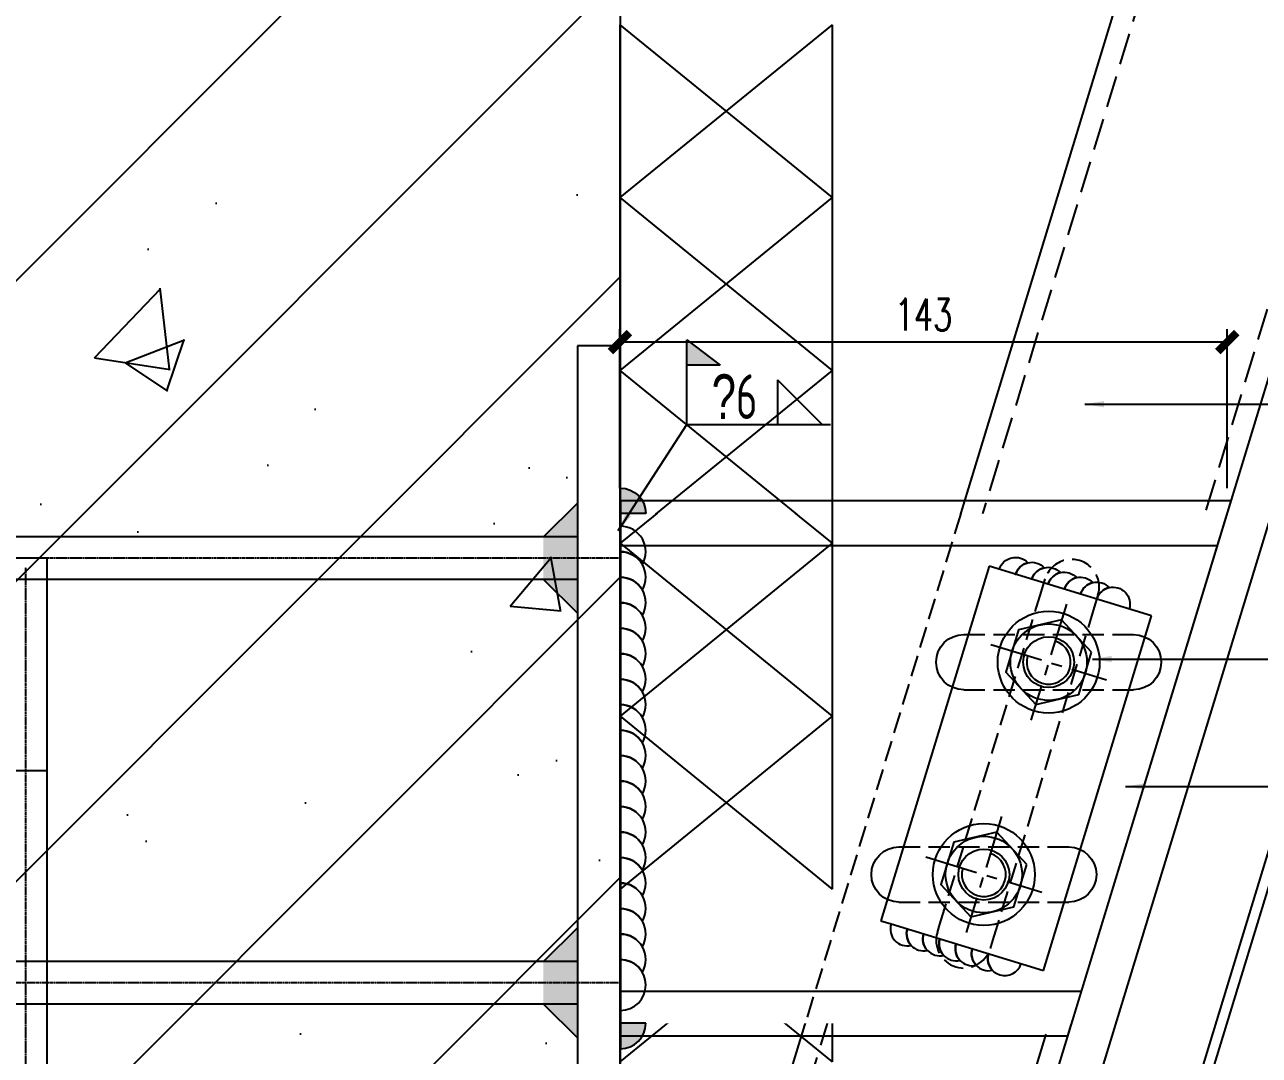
# Model space of a CAD drawing. Extents: x -160106 to 966792, y -663931 to 1550022.
# Drawn here: x -81738 to -81447.2, y -86304.8 to -86062.2 of the extents above; entities that cross this region are included whole.
import ezdxf
from ezdxf.enums import TextEntityAlignment as Align
from ezdxf.xclip import XClip

# ---------------------------------------------------------------- set-up
doc = ezdxf.new("R2010")
doc.units = 0
for name, pattern in [('CENTER', [2, 1.25, -0.25, 0.25, -0.25]), ('ZN-CENTER', [2, 1.25, -0.25, 0.25, -0.25]), ('ZN-DASH', [0.35, 0.25, -0.1])]:
    doc.linetypes.add(name, pattern=pattern)
for name, color, linetype in [('!ZN1-填充-8', 8, 'Continuous'), ('!ZN1-标注-173', 173, 'Continuous'), ('!ZN3-铝板幕墙-3', 3, 'Continuous'), ('!ZN4-焊缝-8', 8, 'Continuous'), ('!ZN4-配件-11', 11, 'Continuous'), ('!ZN5-钢材投影-40', 40, 'Continuous'), ('!ZN6-虚线-8', 8, 'ZN-DASH'), ('!ZN6-轴线-1', 1, 'ZN-CENTER'), ('20剖面图$0$A-HATCH-1', 252, 'Continuous'), ('20剖面图$0$AS-COLN', 6, 'Continuous'), ('2钢材断面', 2, 'Continuous'), ('40钢材投影', 40, 'Continuous'), ('A-LIN-V', 9, 'Continuous'), ('ALT_CEN-0-30', 1, 'CENTER'), ('DIM', 173, 'Continuous'), ('S-SHAPE', 51, 'Continuous')]:
    doc.layers.add(name, color=color, linetype=linetype)
doc.styles.add('DHTEXT-1', font='ROMANS.shx', dxfattribs={"width": 0.7, "bigfont": 'CHINESE.shx'})
doc.styles.add('HZ_TS_0.7', font='TSSDENG', dxfattribs={"width": 0.7, "bigfont": 'HZTXT'})
doc.styles.add('ZNDimTStyle', font='ROMANS.shx', dxfattribs={"width": 0.7, "bigfont": 'CHINESE.shx'})
doc.dimstyles.new('ZN3', dxfattribs={"dimscale": 3, "dimtxt": 2.5, "dimasz": 1.5, "dimexe": 1, "dimexo": 2, "dimgap": 0.9, "dimtad": 1, "dimdec": 0, "dimdsep": 46, "dimtxsty": 'DHTEXT-1', "dimblk": 'ARCHTICK', "dimcen": 2.5, "dimclrd": 173, "dimclre": 173, "dimclrt": 7, "dimazin": 2, "dimtfac": 1, "dimtix": 1, "dimtmove": 2, "dimatfit": 3, "dimfxl": 0, "dimarcsym": 0})
doc.dimstyles.new('ZN机械-3', dxfattribs={"dimscale": 3, "dimtxt": 2.5, "dimasz": 1.5, "dimexe": 1, "dimexo": 2, "dimgap": 0.9, "dimtad": 1, "dimdec": 0, "dimzin": 0, "dimdsep": 46, "dimtxsty": 'ZNDimTStyle', "dimcen": 2.5, "dimdle": 1, "dimclrd": 173, "dimclre": 173, "dimclrt": 7, "dimazin": 2, "dimtfac": 1, "dimtdec": 4, "dimtix": 1, "dimtmove": 2, "dimatfit": 3, "dimfxl": 0, "dimfrac": 2, "dimtolj": 1, "dimtzin": 0, "dimarcsym": 0})

# ---------------------------------------------------------------- blocks, each defined once
blk = doc.blocks.new('A$Cec10f56f')
at = {"layer": '!ZN1-填充-8'}
h = blk.add_hatch(color=252, dxfattribs=at)
h.dxf.hatch_style = 1
h.paths.add_polyline_path([(10.00000073583942, 54.9999991057266), (10.00000073583942, 62.94425072797458), (18.00873087856598, 54.99999902409036)])
h = blk.add_hatch(color=252, dxfattribs=at)
h.dxf.hatch_style = 1
h.paths.add_polyline_path([(18.00873087856598, 54.99999902409036), (18.0087308887596, 44.99999946681783), (10.00000074603304, 44.99999946681783), (10.00000073583942, 54.9999991057266)])
h = blk.add_hatch(color=252, dxfattribs=at)
h.dxf.hatch_style = 1
h.paths.add_polyline_path([(10.00000073583942, 44.99999982787995), (10.00000073583942, 37.05574820563197), (18.00873087856598, 44.99999990951619)])
h = blk.add_hatch(color=252, dxfattribs=at)
h.dxf.hatch_style = 1
h.paths.add_polyline_path([(10.00000073583942, -45.0000008942734), (10.00000073583942, -37.05574927202542), (18.00873087856598, -45.00000097590964)])
h = blk.add_hatch(color=252, dxfattribs=at)
h.dxf.hatch_style = 1
h.paths.add_polyline_path([(18.00873087856598, -45.00000097590964), (18.0087308887596, -55.00000053318217), (10.00000074603304, -55.00000053318217), (10.00000073583942, -45.0000008942734)])
h = blk.add_hatch(color=252, dxfattribs=at)
h.dxf.hatch_style = 1
h.paths.add_polyline_path([(10.00000073583942, -55.00000017212005), (10.00000073583942, -62.94425179436803), (18.00873087856598, -55.00000009048381)])
at = {"layer": '2钢材断面'}
for p, q in [((0, 100), (10, 100)), ((0, 100), (0, -100)), ((10, 100), (10.00000109216853, 45)), ((10.00000109216853, 45), (10, -44)), ((10, -44), (10, -100)), ((0, -100), (10, -100))]:
    blk.add_line(p, q, dxfattribs=at)
at = {"layer": '40钢材投影'}
for p, q in [((18.00873087856598, 54.99999902409036), (10.00000073583942, 62.94425072797458)), ((10.00000015634578, 54.9999999126303), (200, 54.99999761907384)), ((200, 55), (200, 45)), ((10, 45), (200, 45)), ((18.00873087856598, 44.99999990951619), (10.00000073583942, 37.05574820563197)), ((18.00873087856598, -45.00000097590964), (10.00000073583942, -37.05574927202542)), ((10.00000015634578, -45.0000000873697), (200, -45.00000238092616)), ((200, -45), (200, -55)), ((10, -55), (200, -55)), ((18.00873087856598, -55.00000009048381), (10.00000073583942, -62.94425179436803))]:
    blk.add_line(p, q, dxfattribs=at)
for points in [[(172, 45), (150, 45), (150, 55), (200, 55), (200, 45), (184, 45)], [(172, -55), (150, -55), (150, -45), (200, -45), (200, -55), (184, -55)]]:
    blk.add_lwpolyline(points, dxfattribs=at)
at = {"layer": 'ALT_CEN-0-30', "ltscale": 0.3}
for p, q in [((0, 50), (197.8050792769063, 50)), ((0, -50), (197.8050792769063, -50))]:
    blk.add_line(p, q, dxfattribs=at)
blk = doc.blocks.new('$LinePat$保温板1')
at = {"color": 0}
for p, q in [((0, 0), (16, -20)), ((0, -20), (16, 0))]:
    blk.add_line(p, q, dxfattribs=at)
for points in [[(0, 0), (16, 0)], [(0, -20), (16, -20)]]:
    blk.add_lwpolyline(points)
blk = doc.blocks.new('20250825140909')
at = {"layer": '!ZN1-填充-8', "ltscale": 20}
h = blk.add_hatch(dxfattribs=at)
h.set_pattern_fill('钢筋混凝土', color=256, scale=20)
h.set_pattern_definition([(45, (59817.96085020501, 68234.19320706406), (-35.35533905932738, 35.35533905932738), []), (49.99999999999999, (59817.96085020501, 68234.19320706406), (143.4520365201507, -12.55042699651902), [15, -165]), (355, (59817.96085020501, 68234.19320706406), (-27.7502667226, 150.4384267400024), [12, -132]), (100.4514, (59829.91518620501, 68233.14733906406), (115.7018763428043, 137.8879084121907), [12.748038, -140.2284224]), (46.18420000000001, (59817.96085020501, 68274.19320706406), (213.4482097251289, -33.10380286580362), [22.5, -247.5]), (96.6356, (59835.748199205, 68271.43454566406), (186.9325411097407, 194.8235741800883), [19.1220576, -210.3426]), (351.1842, (59817.96085020501, 68274.19320706406), (186.9323890267254, 194.8237201850649), [18, -198]), (21, (59837.96085020501, 68264.19320706406), (119.3814104236923, -80.52377813306776), [15, -165]), (326.0000000000001, (59837.96085020501, 68264.19320706406), (48.66306638431634, 145.0300090093706), [12, -132]), (71.4514, (59847.90929680501, 68257.48288586407), (168.044525716298, 64.50609934199048), [12.748038, -140.2284224]), (37.50000000000001, (59817.96085020501, 68234.19320706406), (2.431971063458134, 66.5787707662623), [0, -130.4, 0, -134, 0, -132.5]), (7.499999999999999, (59817.96085020501, 68234.19320706406), (52.61390748842972, 78.88234237647205), [0, -76.39999999999999, 0, -127.4, 0, -50.5]), (327.5, (59773.360850205, 68234.19320706406), (106.7644872344818, -4.510974346875951), [0, -50, 0, -156, 0, -207]), (317.5, (59753.360850205, 68234.19320706406), (116.6372338684772, 20.02099646646354), [0, -65, 0, -103.6, 0, -147])])
h.paths.add_polyline_path([(-2500.000017781305, 6740.000003025169), (-2499.999992554804, 5000.000000114553), (-2200.095909089301, 4999.999999775086), (-2199.999992644211, 6739.999999809545), (-2100.004742117948, 6739.999999904656), (-2100.000017781305, 7189.999999769847), (-1699.999992630008, 7189.999999769847), (-1699.999992548284, 7439.999999769847), (-2500.000017783401, 7444.999999867054)])
at = {"layer": '!ZN3-铝板幕墙-3'}
for p, q in [((-2118.507292612951, 4974.999999999651), (770.5035670359648, 14439.00112882008)), ((-2093.507292612951, 4971.269189380168), (796.6424460627604, 14439.00112882013)), ((-2096.007292612951, 4971.642270442127), (793.2654002683121, 14436.50112882013))]:
    blk.add_line(p, q, dxfattribs=at)
at = {"layer": '!ZN5-钢材投影-40', "ltscale": 1000}
for p, q in [((-2172.909997304989, 5036.540858011023), (-1592.216029895528, 6938.814206935116)), ((-2115.524215823563, 5019.023093205964), (-1534.830248414073, 6921.296442130086))]:
    blk.add_line(p, q, dxfattribs=at)
at = {"layer": '!ZN5-钢材投影-40'}
for p, q in [((-2056.157581314299, 5213.500000114596), (-2199.999992533005, 5213.500000107044)), ((-2199.999992533005, 5087.500000107044), (-2094.620739059246, 5087.500000114494))]:
    blk.add_line(p, q, dxfattribs=at)
at = {"layer": '!ZN6-虚线-8', "ltscale": 30}
for p, q in [((-2168.127848848206, 5035.081044277264), (-1587.433881438745, 6937.354393201385)), ((-2120.306364280332, 5020.482906939724), (-1539.612396870856, 6922.756255863846))]:
    blk.add_line(p, q, dxfattribs=at)
at = {"layer": '40钢材投影', "color": 2, "ltscale": 500, "xscale": -1}
blk.add_blockref('A$Cec10f56f', (-2200.0959086722, 5150.000000114494), dxfattribs=at)
at = {"layer": '40钢材投影', "color": 2, "ltscale": 500, "xscale": -1, "rotation": 270}
blk.add_blockref('A$Cec10f56f', (-2389.999992554804, 5000.000000114582), dxfattribs=at)
at = {"layer": 'A-LIN-V', "xscale": -2.543614942915339, "yscale": 2.5, "zscale": 2.5, "rotation": 89.99764138074882}
for p in [(-2200.087531902871, 5325.576538199966), (-2200.089207256722, 5284.878699147899), (-2200.090882610602, 5122.093517270987)]:
    blk.add_blockref('$LinePat$保温板1', p, dxfattribs=at)
at = {"linetype": 'ZN-DASH', "ltscale": 20}
blk.add_wipeout([(-2199.999992533005, 5090.500000107049), (-2093.704949589107, 5090.500000114551), (-2057.0733707844356, 5210.500000114551), (-2199.999992533005, 5210.500000107049)], dxfattribs=at).dxf.layer = '!ZN6-虚线-8'
at = {"layer": '!ZN4-焊缝-8', "ltscale": 0.1}
h = blk.add_hatch(color=256, dxfattribs=at)
edge = h.paths.add_edge_path()
edge.add_line((-2193.999992533005, 5210.500000107044), (-2199.999992533005, 5210.500000107044))
edge.add_line((-2199.999992533005, 5210.500000107044), (-2199.999992533005, 5216.500000107044))
edge.add_arc((-2199.999992533005, 5210.500000107044), 6, 0, 90, ccw=False)
h = blk.add_hatch(color=256, dxfattribs=at)
edge = h.paths.add_edge_path()
edge.add_line((-2193.999992533005, 5090.500000107044), (-2199.999992533005, 5090.500000107044))
edge.add_line((-2199.999992533005, 5090.500000107044), (-2199.999992533005, 5084.500000107044))
edge.add_arc((-2199.999992533005, 5090.500000107044), 6, 270, 360)
for points in [[(-2193.999992533005, 5210.500000107044), (-2199.999992533005, 5210.500000107044), (-2199.999992533005, 5216.500000107044, -0.414213562373095)], [(-2193.999992533005, 5090.500000107044), (-2199.999992533005, 5090.500000107044), (-2199.999992533005, 5084.500000107044, 0.414213562373095)]]:
    blk.add_lwpolyline(points, format="xyb", close=True, dxfattribs=at)
at = {"layer": '!ZN4-焊缝-8', "color": 8, "ltscale": 20}
blk.add_lwpolyline([(-2199.999992533005, 5093.500000107044, 0.9999999999999999), (-2199.999992533005, 5105.500000107044, -0.2679491924311229), (-2194.803840110311, 5102.500000107044, 0.5773502691896258), (-2199.999992533005, 5111.500000107044, -0.2679491924311229), (-2194.803840110311, 5108.500000107044, 0.5773502691896258), (-2199.999992533005, 5117.500000107044, -0.2679491924311229), (-2194.803840110311, 5114.500000107044, 0.5773502691896258), (-2199.999992533005, 5123.500000107044, -0.2679491924311229), (-2194.803840110311, 5120.500000107044, 0.5773502691896258), (-2199.999992533005, 5129.500000107044, -0.2679491924311229), (-2194.803840110311, 5126.500000107044, 0.5773502691896258), (-2199.999992533005, 5135.500000107044, -0.2679491924311229), (-2194.803840110311, 5132.500000107044, 0.5773502691896258), (-2199.999992533005, 5141.500000107044, -0.2679491924311229), (-2194.803840110311, 5138.500000107044, 0.5773502691896258), (-2199.999992533005, 5147.500000107044, -0.2679491924311229), (-2194.803840110311, 5144.500000107044, 0.5773502691896258), (-2199.999992533005, 5153.500000107044, -0.2679491924311229), (-2194.803840110311, 5150.500000107044, 0.5773502691896258), (-2199.999992533005, 5159.500000107044, -0.2679491924311229), (-2194.803840110311, 5156.500000107044, 0.5773502691896258), (-2199.999992533005, 5165.500000107044, -0.2679491924311229), (-2194.803840110311, 5162.500000107044, 0.5773502691896258), (-2199.999992533005, 5171.500000107044, -0.2679491924311229), (-2194.803840110311, 5168.500000107044, 0.5773502691896258), (-2199.999992533005, 5177.500000107044, -0.2679491924311229), (-2194.803840110311, 5174.500000107044, 0.5773502691896258), (-2199.999992533005, 5183.500000107044, -0.2679491924311229), (-2194.803840110311, 5180.500000107044, 0.5773502691896258), (-2199.999992533005, 5189.500000107044, -0.2679491924311229), (-2194.803840110311, 5186.500000107044, 0.5773502691896258), (-2199.999992533005, 5195.500000107044, -0.2679491924311229), (-2194.803840110311, 5192.500000107044, 0.5773502691896258), (-2199.999992533005, 5201.500000107044, -0.2679491924311229), (-2194.803840110311, 5198.500000107044, 0.5773502691896258), (-2199.999992533005, 5207.500000107044)], format="xyb", dxfattribs=at)
at = {"layer": '!ZN4-焊缝-8', "ltscale": 0.1}
for points in [[(-2110.75240763191, 5197.346867781423, -0.5773502691896255), (-2104.002440861179, 5198.908260939526, 0.2679491924311229), (-2106.926688866472, 5196.179016794427, -0.5773502691896255), (-2100.176722095755, 5197.74040995253, 0.2679491924311229), (-2103.100970101048, 5195.011165807431, -0.5773502691896255), (-2096.351003330332, 5196.572558965534, 0.2679491924311229), (-2099.27525133561, 5193.843314820435, -0.5773502691896255), (-2092.525284564894, 5195.404707978509, 0.2679491924311229), (-2095.449532570186, 5192.675463833439, -0.5773502691896255), (-2088.69956579947, 5194.236856991512, 0.2679491924311229), (-2091.623813804763, 5191.507612846442, -0.5773502691896255), (-2084.873847034047, 5193.069006004516, 0.2679491924311229), (-2087.798095039325, 5190.339761859417, -0.9999999999999999), (-2080.146657508478, 5188.004059885425, -0.9999999999999999)], [(-2136.234261603458, 5113.871828583942, 0.5773502691896255), (-2131.507072077889, 5108.806882464851, -0.2679491924311229), (-2132.40854283802, 5112.703977596946, 0.5773502691896255), (-2127.681353312466, 5107.639031477825, -0.2679491924311229), (-2128.582824072597, 5111.53612660995, 0.5773502691896255), (-2123.855634547028, 5106.471180490829, -0.2679491924311229), (-2124.757105307173, 5110.368275622925, 0.5773502691896255), (-2120.029915781604, 5105.303329503833, -0.2679491924311229), (-2120.931386541735, 5109.200424635928, 0.5773502691896255), (-2116.204197016166, 5104.135478516808, -0.2679491924311229), (-2117.105667776312, 5108.032573648932, 0.5773502691896255), (-2112.378478250743, 5102.967627529812, -0.2679491924311229), (-2113.279949010888, 5106.864722661907, 0.9999999999999999), (-2105.628511480012, 5104.529020687914, 0.9999999999999999)]]:
    blk.add_lwpolyline(points, format="xyb", dxfattribs=at)
at = {"layer": '!ZN4-配件-11', "linetype": 'ByBlock', "ltscale": 10}
for points in [[(-2088.999285945203, 5177.842089851678), (-2096.090070233549, 5185.439509030344), (-2106.215020389631, 5183.09741929319), (-2109.249186257366, 5173.157910377427), (-2102.15840196902, 5165.56049119879), (-2092.033451812938, 5167.902580935915)], [(-2104.262443780477, 5127.842089851678), (-2111.353228068823, 5135.439509030344), (-2121.478178224905, 5133.09741929319), (-2124.51234409264, 5123.157910377398), (-2117.421559804294, 5115.560491198761), (-2107.296609648212, 5117.902580935915)]]:
    blk.add_lwpolyline(points, close=True, dxfattribs=at)
for centre, radius in [((-2099.124236101285, 5175.500000114553), 12), ((-2099.124236101285, 5175.500000114553), 9), ((-2099.124236101285, 5175.500000114553), 6), ((-2114.387393936559, 5125.500000114553), 12), ((-2114.387393936559, 5125.500000114553), 9), ((-2114.387393936559, 5125.500000114553), 6)]:
    blk.add_circle(centre, radius, dxfattribs=at)
for centre in [(-2099.124236101285, 5175.500000114553), (-2114.387393936559, 5125.500000114553)]:
    blk.add_arc(centre, 5.190000000000509, 163.0245005953195, 73.0245005945221, dxfattribs=at)
at = {"layer": '!ZN5-钢材投影-40'}
for p, q in [((-2199.99999253299, 5213.500000107044), (-2199.999992533019, 5087.500000107058)), ((-2094.620739059246, 5087.500000114494), (-2056.157581314299, 5213.500000114596)), ((-2199.999992533005, 5202.935446759919), (-2059.38255021823, 5202.935446767486)), ((-2113.143481860301, 5198.076774648333), (-2138.62533583185, 5114.601735450793)), ((-2074.886294206008, 5186.398264778283), (-2113.143481860301, 5198.076774648333)), ((-2100.368148177571, 5102.923225580773), (-2074.886294206008, 5186.398264778283)), ((-2138.62533583185, 5114.601735450793), (-2136.234261603458, 5113.871828583942)), ((-2136.234261603458, 5113.871828583942), (-2100.368148177557, 5102.923225580773)), ((-2199.999992533005, 5098.064553454169), (-2091.395770155243, 5098.064553461852))]:
    blk.add_line(p, q, dxfattribs=at)
for points in [[(-2119.124236101285, 5169.000000114553), (-2119.124236101285, 5169.000000114553, -0.9999999999999999), (-2119.124236101285, 5182.000000114553), (-2119.124236101285, 5182.000000114553)], [(-2079.124236101285, 5182.000000114553), (-2079.124236101285, 5182.000000114553, -0.9999999999999999), (-2079.124236101285, 5169.000000114553), (-2079.124236101285, 5169.000000114553)], [(-2134.387413463468, 5118.999980722729), (-2134.387413463468, 5118.999980722729, -0.9999999999999999), (-2134.387413463468, 5131.999980722729), (-2134.387413463468, 5131.999980722729)], [(-2094.387413463468, 5131.999980722729), (-2094.387413463468, 5131.999980722729, -0.9999999999999999), (-2094.387413463468, 5118.999980722729), (-2094.387413463468, 5118.999980722729)]]:
    blk.add_lwpolyline(points, format="xyb", dxfattribs=at)
at = {"layer": '!ZN6-虚线-8', "linetype": 'ZN-DASH', "ltscale": 20}
for p, q in [((-2119.806680448703, 5210.500000114553), (-2156.438259253366, 5090.500000114553)), ((-2119.124236101285, 5182.000000114553), (-2079.124236101285, 5182.000000114553)), ((-2119.124236101285, 5169.000000114553), (-2079.124236101285, 5169.000000114553)), ((-2134.387413463468, 5131.999980722729), (-2094.387413463468, 5131.999980722729)), ((-2134.387413463468, 5118.999980722729), (-2094.387413463468, 5118.999980722729))]:
    blk.add_line(p, q, dxfattribs=at)
blk.add_lwpolyline([(-2088.382020532837, 5188.426902476698), (-2112.322965766376, 5109.999667785421), (-2112.906891259874, 5108.086808402702, -0.9999999999999999), (-2125.340477247519, 5111.882324110455), (-2124.756551754021, 5113.795183493174), (-2100.815606520468, 5192.22241818445), (-2099.93971828022, 5195.091707258543, -0.9999999999999999), (-2087.506132292576, 5191.296191550791)], format="xyb", close=True, dxfattribs=at)
at = {"layer": '!ZN6-轴线-1', "color": 1, "linetype": 'ZN-CENTER', "ltscale": 10}
for p, q in [((-2094.956573739255, 5189.15268721577), (-2103.291898463314, 5161.847313013335)), ((-2112.776923202488, 5179.667662476597), (-2085.471549000082, 5171.332337752538)), ((-2110.219731574543, 5139.15268721577), (-2118.555056298588, 5111.847313013335)), ((-2128.040081037776, 5129.667662476568), (-2100.734706835356, 5121.332337752508))]:
    blk.add_line(p, q, dxfattribs=at)
at = {"layer": 'S-SHAPE'}
blk.add_lwpolyline([(-2500.000017781305, 6740.000003025169), (-2500.000017781305, 4999.999999775086), (-2200.000017781305, 4999.999999775086), (-2200.000017781305, 6740.000003025169)], dxfattribs=at)
at = {"layer": 'A-LIN-V', "xscale": -2.543614942915339, "yscale": 2.5, "zscale": 2.5, "rotation": 89.99764138074882}
for p in [(-2200.090882610602, 5244.180860095745), (-2200.087531902871, 5203.489195375209), (-2200.089207256722, 5162.791356323141)]:
    blk.add_blockref('$LinePat$保温板1', p, dxfattribs=at)
blk = doc.blocks.new('_ArchTick')
at = {"color": 0, "linetype": 'ByBlock', "const_width": 0.4}
blk.add_lwpolyline([(-0.5, -0.5), (0.5, 0.5)], dxfattribs=at)
blk = doc.blocks.new('中南-角焊缝符号左')
blk.add_hatch(color=8).paths.add_polyline_path([(0, 6.634145524720225), (-2.631425275787478, 4.634219048530213), (0, 4.634219048530213)])
for p, q in [((0, 6.634145524720225), (-2.631425275787478, 4.634219048530213)), ((0, 0), (0, 6.634145524720225)), ((-2.631425275787478, 4.634219048530213), (0, 4.634219048530213)), ((-7.126629648588199, 3.5), (-10.6266296485882, 0)), ((-7.126629648588199, 3.5), (-7.126629648588199, 0))]:
    blk.add_line(p, q)
at = {"ltscale": 30}
blk.add_line((0, 0), (-11.29229740582733, 0), dxfattribs=at)
at = {"color": 0, "style": 'HZ_TS_0.7', "width": 0.7, "flags": 8}
blk.add_attdef('HF', text='', height=3.5, dxfattribs=at).set_placement((-2.447278011009286, 2.176247788826004), align=Align.MIDDLE_RIGHT)
blk = doc.blocks.new('*D1215')
at = {"layer": 'Defpoints', "color": 0, "ltscale": 30, "transparency": 16777216}
for p in [(-81597.81853389202, -86136.90704717021), (-81597.81853389202, -86177.26777261036), (-81454.79599600424, -86177.26777261036)]:
    blk.add_point(p, dxfattribs=at)
at = {"layer": 'DIM', "color": 173, "linetype": 'ByBlock', "lineweight": -2, "ltscale": 30, "transparency": 16777216}
for p, q in [((-81597.81853389202, -86171.26777261036), (-81597.81853389202, -86133.90704717021)), ((-81454.79599600424, -86171.26777261036), (-81454.79599600424, -86133.90704717021)), ((-81454.79599600424, -86136.90704717021), (-81597.81853389202, -86136.90704717021))]:
    blk.add_line(p, q, dxfattribs=at)
at = {"layer": 'DIM', "color": 173, "lineweight": -2, "ltscale": 30, "transparency": 16777216, "xscale": 4.5, "yscale": 4.5, "zscale": 4.5, "rotation": 180}
blk.add_blockref('_ArchTick', (-81597.81853389202, -86136.90704717021), dxfattribs=at)
at = {"layer": 'DIM', "color": 173, "lineweight": -2, "ltscale": 30, "transparency": 16777216, "xscale": 4.5, "yscale": 4.5, "zscale": 4.5}
blk.add_blockref('_ArchTick', (-81454.79599600424, -86136.90704717021), dxfattribs=at)
at = {"layer": 'DIM', "color": 7, "ltscale": 30, "transparency": 16777216, "insert": (-81526.30726494812, -86130.45704717022), "char_height": 7.5, "attachment_point": 5, "style": 'DHTEXT-1'}
blk.add_mtext('143', dxfattribs=at)
blk = doc.blocks.new('20250828132035')
at = {"layer": '20剖面图$0$A-HATCH-1'}
h = blk.add_hatch(dxfattribs=at)
h.set_pattern_fill('混凝土', color=256, scale=50)
h.set_pattern_definition([(49.99999999999999, (1654310.399681513, -568157.4520265867), (358.6300913003767, -31.37606749129755), [37.5, -412.5]), (355, (1654310.399681513, -568157.4520265867), (-69.3756668065, 376.0960668500059), [30, -330]), (100.4514, (1654340.285521512, -568160.0666965868), (289.2546908570108, 344.7197710304768), [31.870095, -350.571056]), (46.18420000000001, (1654310.399681513, -568057.4520265867), (533.6205243128222, -82.75950716450905), [56.25, -618.75]), (96.6356, (1654354.868054013, -568064.3486800869), (467.3313527743517, 487.0589354502209), [47.805144, -525.8565]), (351.1842, (1654310.399681513, -568057.4520265867), (467.3309725668136, 487.0593004626623), [45, -495]), (21, (1654360.399681513, -568082.4520265867), (298.4535260592309, -201.3094453326694), [37.5, -412.5]), (326.0000000000001, (1654360.399681513, -568082.4520265867), (121.6576659607909, 362.5750225234265), [30, -330]), (71.4514, (1654385.270798013, -568099.2278295867), (420.111314290745, 161.2652483549762), [31.870095, -350.571056]), (37.50000000000001, (1654310.399681513, -568157.4520265867), (6.079927658645334, 166.4469269156558), [0, -326, 0, -335, 0, -331.25]), (7.499999999999999, (1654310.399681513, -568157.4520265867), (131.5347687210743, 197.2058559411801), [0, -191, 0, -318.5, 0, -126.25]), (327.5, (1654198.899681513, -568157.4520265867), (266.9112180862045, -11.27743586718988), [0, -125, 0, -390, 0, -517.5]), (317.5, (1654148.899681513, -568157.4520265867), (291.5930846711931, 50.05249116615887), [0, -162.5, 0, -259, 0, -367.5])])
h.paths.add_polyline_path([(-15000.00001485157, -200.0000000627479), (1.001171767711639e-08, -200.0000000461005), (1.001171767711639e-08, -4.598405212163925e-08), (-15000.00001485157, -6.263144314289093e-08)])
at = {"layer": '20剖面图$0$AS-COLN'}
blk.add_lwpolyline([(-15300.00001485134, -200.0000000626314), (0, -200.0000001221197), (0, -1.221196725964546e-07), (-15300.00001485134, -6.263144314289093e-08)], dxfattribs=at)

msp = doc.modelspace()

# ---------------------------------------------------------------- block references
at = {"ltscale": 1000}
ref = msp.add_blockref('20250825140909', (-79397.72262521982, -91387.76777272491), dxfattribs=at)
XClip(ref).set_block_clipping_path([(-2622.846925787424, 4702.459013957654), (-1797.0541882784964, 5758.518292911584)])
at = {"ltscale": 50}
ref = msp.add_blockref('20250828132035', (-80273.86858611752, -86085.53741504782), dxfattribs=at)
XClip(ref).set_block_clipping_path([(-96.76479898043908, -640.0914555739582), (814.8825443382811, 367.4414649424143)])

# ---------------------------------------------------------------- next in the draw order: block references
at = {"layer": '!ZN1-标注-173', "color": 7}
ref = msp.add_blockref('中南-角焊缝符号左', (-81582.09187006034, -86156.28573461778), dxfattribs=dict(at, xscale=-3, yscale=3, zscale=3))
ref.add_attrib('HF', '%%1376', dxfattribs={"layer": '0', "color": 0, "height": 10.5, "style": 'HZ_TS_0.7', "width": 0.7000000000000001}).set_placement((-81565.42118987346, -86149.7569912513), align=Align.MIDDLE_RIGHT)

# ---------------------------------------------------------------- next in the draw order: dimensions: what is measured, and where the dimension line sits
at = {"layer": 'DIM', "ltscale": 30}
dim = msp.add_linear_dim(base=(-81597.81853389202, -86136.90704717021), p1=(-81454.79599600424, -86177.26777261036), p2=(-81597.81853389202, -86177.26777261036), dimstyle='ZN3', dxfattribs=at)
dim.commit()
dim.dimension.update_dxf_attribs({"geometry": '*D1215', "text_midpoint": (-81526.30726494812, -86130.45704717022)})

# ---------------------------------------------------------------- next in the draw order: leaders
at = {"layer": '!ZN1-标注-173'}
for points in [[(-81488.3325309325, -86151.53360735148), (-81396.78441500096, -86151.53360735148), (-81314.90227554487, -86151.53360735148)], [(-81486.52835996161, -86211.53360735148), (-81396.78441500096, -86211.53360735148), (-81314.90227554487, -86211.53360735148)], [(-81478.7217052728, -86241.53360735148), (-81396.78441500096, -86241.53360735148), (-81314.90227554487, -86241.53360735148)]]:
    msp.add_leader(points, dimstyle='ZN机械-3', dxfattribs=at)
at = {"layer": 'DIM', "ltscale": 30}
msp.add_leader([(-81598.2442599916, -86181.26777261787), (-81582.09187006034, -86156.28573461778)], dimstyle='ZN3', dxfattribs=at)

doc.saveas('drawing.dxf')
